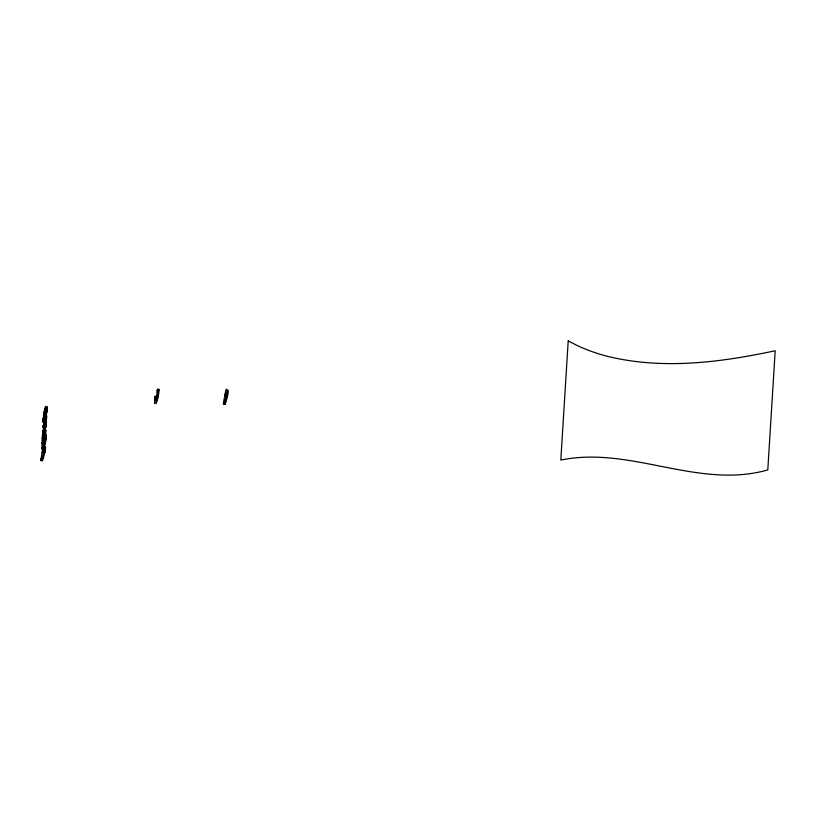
<?xml version="1.0" encoding="UTF-8"?>
<svg xmlns="http://www.w3.org/2000/svg" width="816" height="816" viewBox="0 0 816 816"><rect width="100%" height="100%" fill="white"/><g stroke="black" fill="none" stroke-linecap="round" stroke-linejoin="round"><path stroke-width="1.22" d="M155.04 402.716L154.561 403.359L154.795 397.31L155.173 396.239L156.601 396.464L156.06 403.604L158.324 396.923L158.987 389.416L157.559 389.191L157.406 392.863M43.982 446.576L43.952 447.362M45.38 432.521L43.585 441.16L44.166 433.622L42.748 433.765M45.716 436.825L46.114 435.142L44.686 434.908M45.716 436.999L45.257 441.935L43.574 446.893L45.594 439.385L45.737 436.315L44.309 436.081M45.829 407.643L45.686 406.307L45.053 407.602A16.901 2.173 -80.9 0 0 44.839 408.235L43.595 415.018A12.811 1.652 -80.9 0 0 43.534 416.517L42.524 421.005L43.952 421.24L46.94 412.457L47.053 410.611L45.625 410.377M43.483 445.475L43.554 446.903L43.513 444.893M42.728 433.398L42.197 437.998A7.67 0.989 -80.9 0 0 42.065 439.498L42.197 440.915L42.86 439.11M47.236 408.265L47.206 406.603L46.481 407.827A16.901 2.173 -80.9 0 0 46.267 408.459L45.023 415.242A12.811 1.652 -80.9 0 0 44.962 416.752L43.952 421.24M42.228 460.765L44.523 447.27A9.313 1.193 -80.9 0 1 44.758 446.576C47.297 444.037 42.962 461.009 42.228 460.765L40.8 460.54L42.718 448.402M44.737 424.708L46.165 424.932L46.053 426.778L43.962 432.919L42.534 432.694L43.86 427.258M43.962 432.919L45.941 423.728L44.278 427.737L42.85 427.513L44.156 422.168M44.278 427.737L46.216 418.241L44.594 422.627L43.166 422.402L43.289 420.556M42.299 453.359L42.82 449.534M44.594 422.627L46.604 415.823L46.033 425.309L44.605 425.085M45.37 433.296L45.39 432.735L45.329 433.898M44.656 448.484A6.171 0.796 -80.9 0 0 44.452 449.075L43.636 455.073L44.809 451.636L44.656 448.484M224.879 404.389L227.174 390.895A9.313 1.193 -80.9 0 1 227.409 390.201C229.918 387.335 225.624 405.011 224.879 404.389L223.441 404.165L223.564 402.268L225.746 390.67A9.313 1.193 -80.9 0 1 225.981 389.977L226.409 389.14L226.613 389.64M227.521 391.721L227.307 392.108A6.171 0.796 -80.9 0 0 227.093 392.71L226.287 398.698L227.46 395.26L227.582 391.741M43.493 445.281L43.738 442.18L42.31 441.956L41.687 449.086L42.177 448.433M45.359 433.439L45.125 436.56C42.452 437.325 45.094 433.724 42.381 434.469M43.534 444.7L43.595 443.884M43.523 433.653L43.656 432.796M44.809 435.642L43.625 441.15L43.789 436.274M43.646 443.261L43.697 442.619M45.635 433.653L45.757 430.195L45.125 436.56M43.217 444.72L43.156 449.33L45.461 442.639L46.114 435.142L45.461 442.639L43.126 449.31L43.279 444.006M45.614 433.888L45.441 435.683M43.238 444.485L43.717 442.405M43.309 443.761L41.922 443.037M44.717 419.873L44.462 421.301M42.83 435.244L42.646 436.03A8.313 1.071 -80.9 0 0 42.463 438.049L42.483 438.61L42.85 437.662M43.972 438.804L44.676 434.245L44.074 436.264A8.313 1.071 -80.9 0 0 43.891 438.274L43.921 438.835M225.063 395.332L225.593 392.7M46.053 420.903L46.226 418.261M45.737 425.962L45.91 423.361L45.359 424.585M46.583 411.988L46.624 411.652A4.927 0.632 -80.9 0 0 46.818 409.775L46.726 409L46.328 409.816A11.954 1.54 -80.9 0 0 46.114 410.468L45.41 414.212A9.67 1.244 -80.9 0 0 45.349 415.619L46.583 411.988L45.145 411.764M46.165 424.932L46.624 415.834L45.839 417.496M44.288 440.895L43.921 442.894M157.08 395.699L156.794 397.178M44.482 410.917L43.972 413.977A9.67 1.244 -80.9 0 0 43.931 414.916M156.233 397.729L157.049 393.251A21.899 2.815 -80.9 0 0 157.172 390.364L157.559 389.191M156.611 396.464A24.103 3.101 -80.9 0 0 156.346 399.758L156.397 401.176L158.477 393.475A21.899 2.815 -80.9 0 0 158.6 390.599L158.987 389.416M44.074 414.936L44.921 412.447M42.524 421.005L42.891 419.914M43.268 418.812L43.829 417.17M44.39 415.517L44.574 414.967M43.707 419.322L43.982 418.496M45.492 410.764L47.053 410.611M43.166 422.402L43.727 420.77M42.85 427.513L43.656 425.146M42.534 432.694L42.789 431.919M43.309 430.389L43.574 429.624M43.35 432.184L42.82 433.735M44.309 433.816L45.706 430.134L45.257 431.011M42.718 453.339L43.238 451.84M40.8 460.54L41.157 459.479M41.514 458.429L42.055 456.858M225.665 396.107L225.879 395.464M223.441 404.165L223.982 402.584M224.522 401.003L224.879 399.952M45.706 419.373L46.165 418.241M42.809 445.148L44.176 438.967A21.899 2.815 -80.9 0 0 44.248 437.835M45.584 422.402L46.002 421.28L44.574 421.046M155.672 399.432L155.417 400.126M44.095 423.871L44.472 423.116M226.022 395.036L227.46 395.26M226.307 395.75L227.735 395.974M224.451 399.646L225.879 399.881M157.172 390.364L158.6 390.589M223.564 402.268L224.992 402.492M154.795 397.31L156.223 397.545M43.523 416.527L44.962 416.752M42.636 419.149L44.064 419.373M44.849 420.781L46.318 421.046M42.962 425.666L44.401 425.891M44.268 426.064L45.696 426.289M44.625 426.554L46.053 426.778M42.646 430.828L44.074 431.052M43.564 433.072L44.992 433.296M42.687 435.652L44.115 435.877M42.391 436.285L43.829 436.509M43.381 451.401L44.809 451.636M43.666 452.125L45.094 452.35M41.81 456.022L43.238 456.246M40.922 458.643L42.35 458.867M47.246 408.235A5.569 0.714 -80.9 0 1 46.92 410.989M45.288 410.662A4.927 0.632 -80.9 0 0 45.38 409.55L45.298 408.775L44.819 409.816A10.965 1.408 -80.9 0 0 44.727 410.101M42.167 443.659A24.103 3.101 -80.9 0 1 42.31 441.956M154.918 399.534A24.103 3.101 -80.9 0 1 155.173 396.239M568.211 340.915L560.816 460.081C630.421 445.618 698.414 489.682 767.795 469.924L775.2 350.758C720.579 362.426 663.031 369.832 608.002 356.449A124.95 74.348 3.6 0 1 577.412 345.617L568.211 340.915"/></g></svg>
